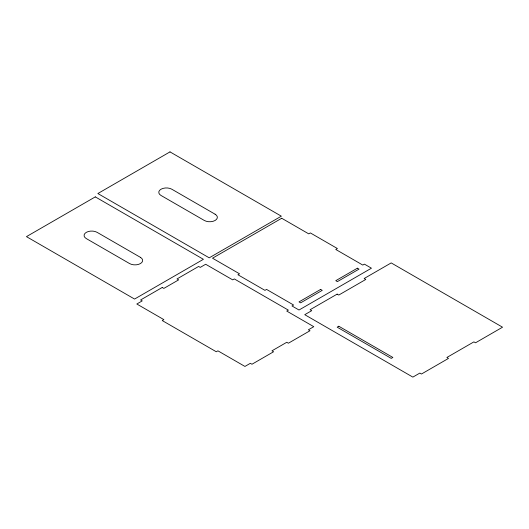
<?xml version="1.0" encoding="UTF-8"?>
<svg xmlns="http://www.w3.org/2000/svg" width="529" height="529" viewBox="0 0 529 529"><rect width="100%" height="100%" fill="white"/><g stroke="black" fill="none" stroke-linecap="round" stroke-linejoin="round"><path stroke-width="0.79" d="M169.994 151.889L97.865 193.535L209.219 257.828L281.349 216.182L169.994 151.889M95.299 196.887L26.45 236.635L134.564 299.057L203.407 259.309L95.299 196.887M281.712 218.259L212.519 258.205L239.544 273.81L237.924 274.749L264.95 290.355L266.576 289.416L293.602 305.021L291.982 305.96L299.011 310.014L371.444 268.196L364.415 264.136L362.795 265.075L335.77 249.47L337.39 248.531L310.358 232.925L308.738 233.864L281.712 218.259M162.231 287.472L140.608 299.956L142.228 300.889L136.826 304.01L163.851 319.615L162.231 320.554L216.288 351.759L217.908 350.826L244.934 366.432L250.343 363.311L251.963 364.243L273.586 351.759L271.966 350.826L286.758 342.283L288.378 343.222L310.001 330.737L308.381 329.798L313.783 326.677L286.758 311.078L288.378 310.139L234.321 278.928L232.7 279.867L205.669 264.262L200.266 267.383L198.646 266.444L177.023 278.928L178.643 279.867L163.851 288.404L162.231 287.472M320.634 289.416L299.011 301.9L300.631 302.839L322.254 290.355L320.634 289.416M357.386 268.196L335.77 280.681L337.39 281.613L359.012 269.129L357.386 268.196M337.138 294.124L310.106 309.723L311.733 310.662L304.75 314.689L412.865 377.111L419.841 373.077L421.468 374.016L448.493 358.411L446.873 357.478L473.911 341.866L475.531 342.799L502.55 327.2L391.196 262.913L364.164 278.519L365.79 279.451L338.758 295.056L337.138 294.124M338.805 326.241L337.185 327.173L391.242 358.384L392.862 357.445L338.805 326.241M215.124 214.219L171.826 189.223A7.644 4.411 0 0 0 161.014 189.223A7.644 4.411 0 0 0 161.014 195.466L204.313 220.461A7.644 4.411 0 0 0 215.124 220.461A7.644 4.411 0 0 0 215.124 214.219M140.423 257.345L97.124 232.35A7.644 4.411 0 0 0 86.313 232.35A7.644 4.411 0 0 0 86.313 238.592L129.612 263.587A7.644 4.411 0 0 0 140.423 263.587A7.644 4.411 0 0 0 140.423 257.345"/></g></svg>
